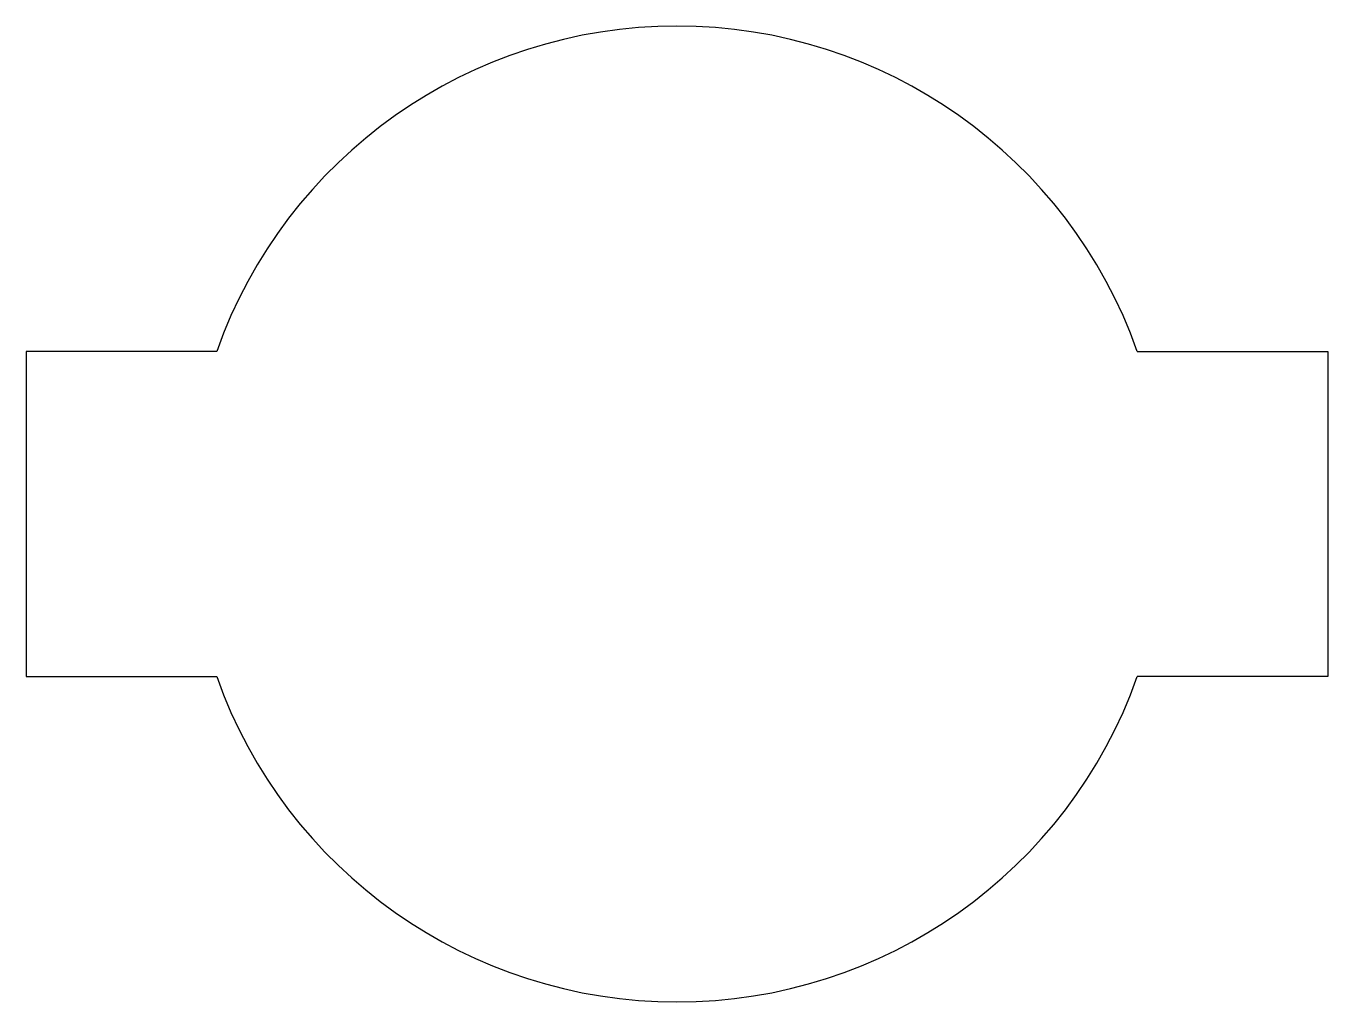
# Model space of a CAD drawing. Header units: millimetres. Extents: x -20 to 20, y -15 to 15.
import ezdxf

# ---------------------------------------------------------------- set-up
doc = ezdxf.new("R2010")
doc.units = ezdxf.units.MM
doc.layers.add('Sketch', color=7, linetype='CONTINUOUS')

msp = doc.modelspace()

# ---------------------------------------------------------------- linework, layer by layer
at = {"layer": 'Sketch'}
for p, q in [((-14.1421, 5), (-20, 5)), ((-20, 5), (-20, -5)), ((14.1421, 5), (20, 5)), ((20, 5), (20, -5)), ((-20, -5), (-14.1421, -5)), ((20, -5), (14.1421, -5))]:
    msp.add_line(p, q, dxfattribs=at)
for start, end in [(19.4712, 160.529), (-160.529, -19.4712)]:
    msp.add_arc((0, 0), 15, start, end, dxfattribs=at)

doc.saveas('drawing.dxf')
